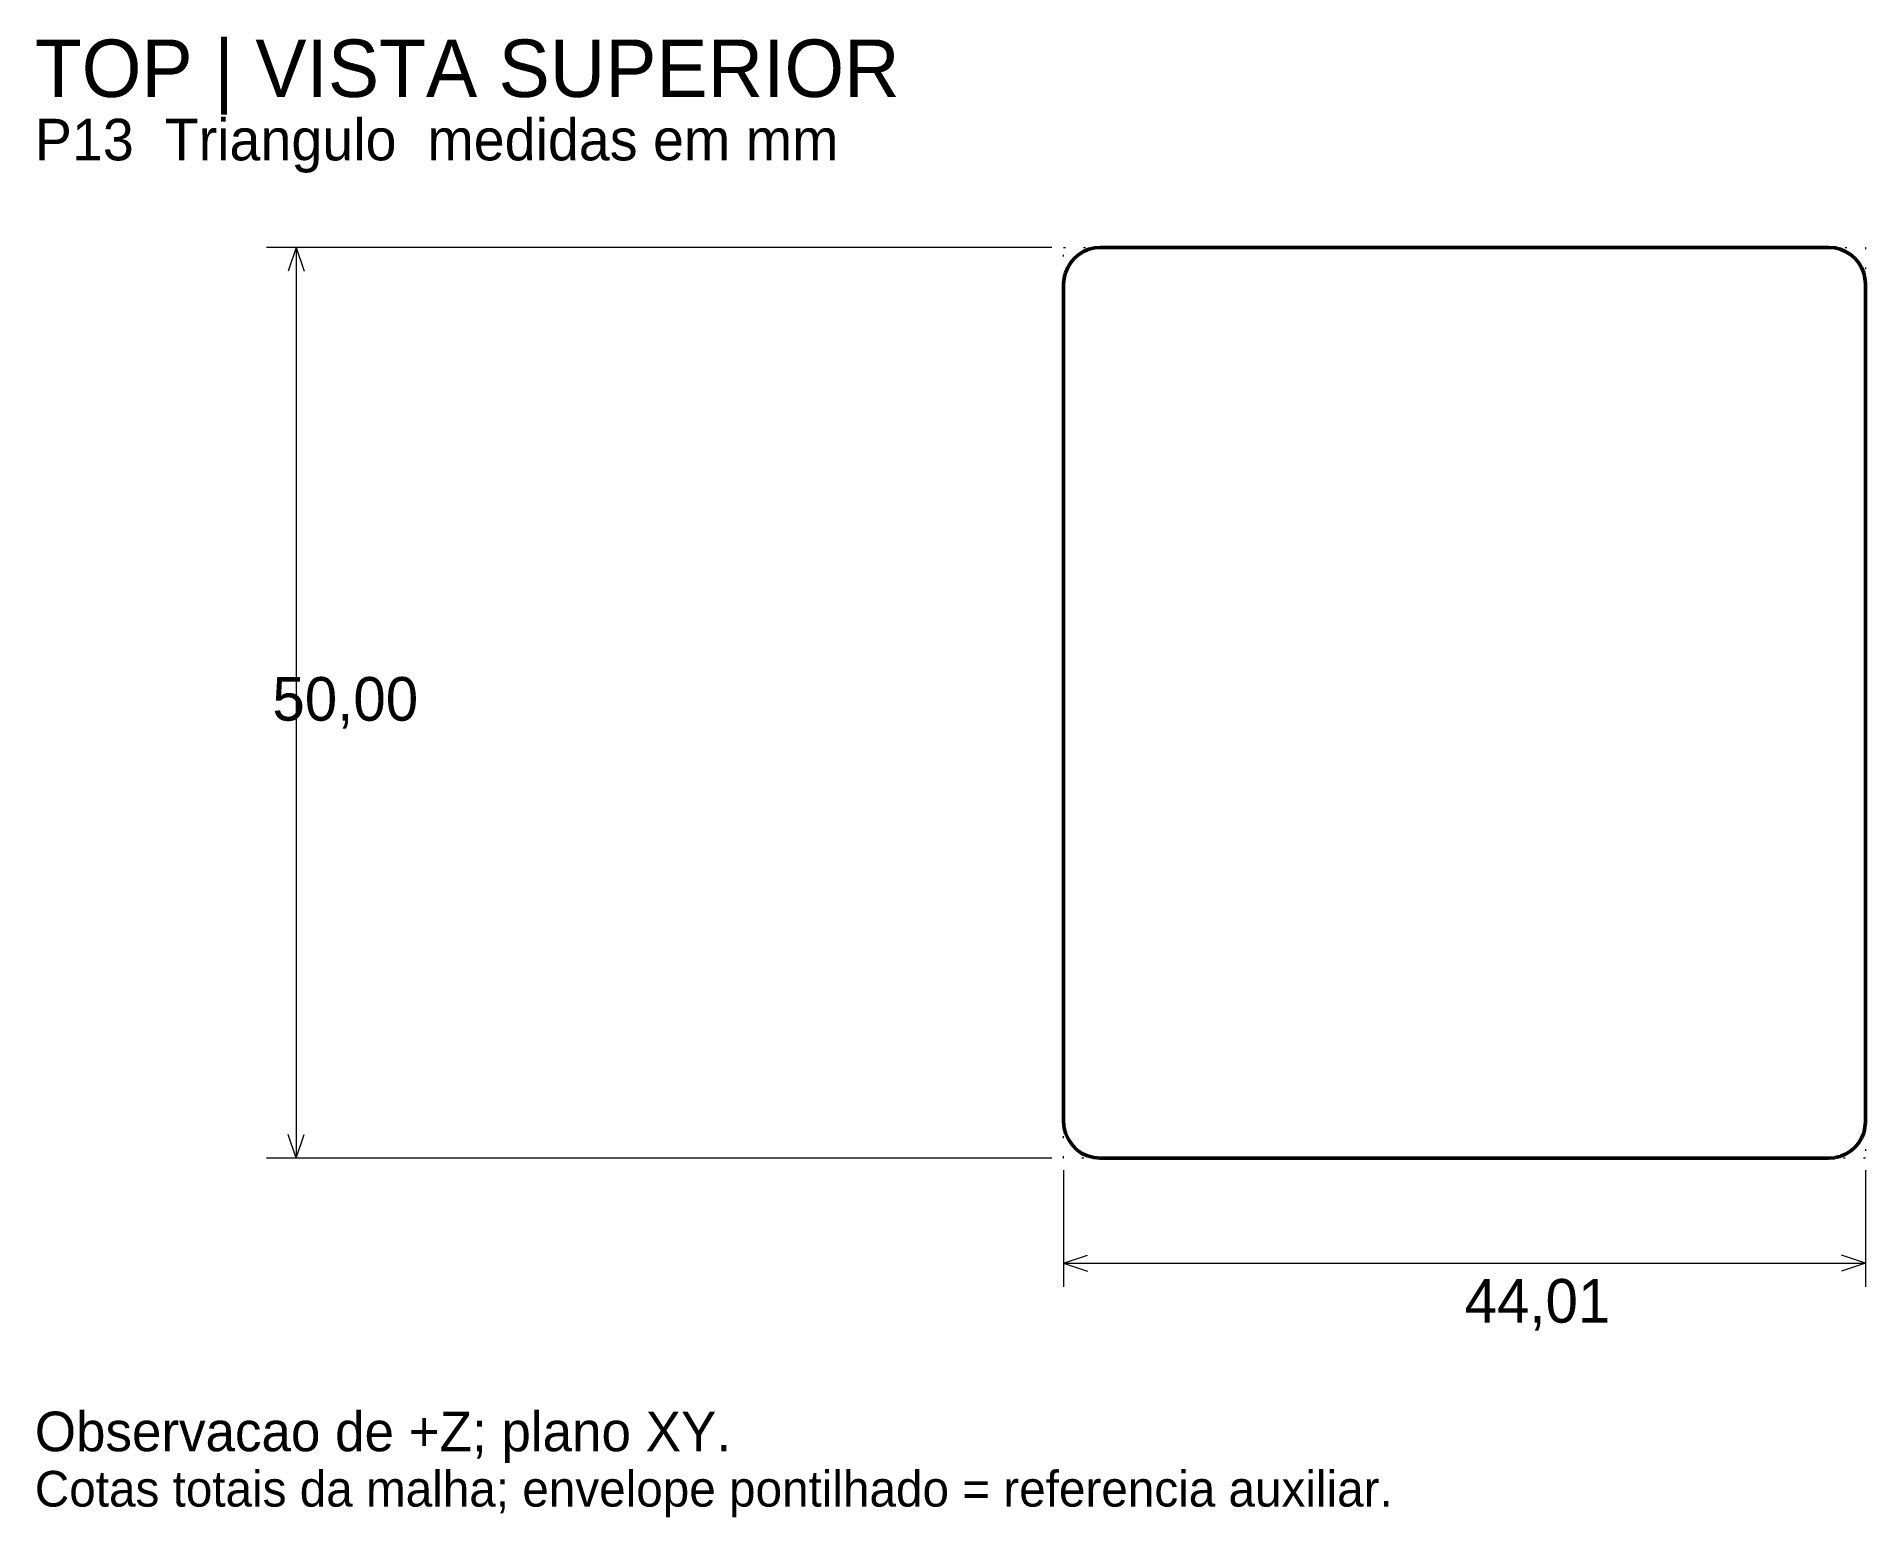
# Model space of a CAD drawing. Header units: millimetres. Extents: x 4 to 105, y 1 to 83.
import ezdxf

# ---------------------------------------------------------------- set-up
doc = ezdxf.new("R2010")
doc.units = ezdxf.units.MM
doc.linetypes.add('DOTTED', pattern=[1, 0, -1])
for name, color, linetype, lineweight in [('REFERENCE', 8, 'DOTTED', 13), ('TEXT', 7, 'CONTINUOUS', 18), ('THIN', 7, 'CONTINUOUS', 18), ('VISIBLE', 7, 'CONTINUOUS', 50)]:
    doc.layers.add(name, color=color, linetype=linetype, lineweight=lineweight)

msp = doc.modelspace()

# ---------------------------------------------------------------- linework, layer by layer
at = {"layer": 'REFERENCE'}
for p, q in [((60.6, 71.2), (104.61, 71.2)), ((60.6, 21.2), (60.6, 71.2)), ((104.61, 71.2), (104.61, 21.2)), ((104.61, 21.2), (60.6, 21.2))]:
    msp.add_line(p, q, dxfattribs=at)
at = {"layer": 'THIN'}
for p, q in [((59.95, 71.2), (16.85, 71.2)), ((18.48, 71.2), (18.04, 69.89)), ((18.48, 71.2), (18.48, 21.2)), ((18.48, 71.2), (18.91, 69.89)), ((18.48, 21.2), (18.04, 22.5)), ((18.48, 21.2), (18.91, 22.5)), ((59.95, 21.2), (16.85, 21.2)), ((60.6, 20.54), (60.6, 14.13)), ((104.61, 20.54), (104.61, 14.13)), ((60.6, 15.43), (61.91, 15.87)), ((60.6, 15.43), (104.61, 15.43)), ((60.6, 15.43), (61.91, 15)), ((104.61, 15.43), (103.31, 15.87)), ((104.61, 15.43), (103.31, 15))]:
    msp.add_line(p, q, dxfattribs=at)
at = {"layer": 'VISIBLE'}
for p, q in [((60.83, 70.1), (60.99, 70.37)), ((60.99, 70.37), (61.19, 70.61)), ((61.19, 70.61), (61.43, 70.81)), ((61.43, 70.81), (61.7, 70.98)), ((61.7, 70.98), (61.99, 71.1)), ((61.99, 71.1), (62.29, 71.17)), ((62.29, 71.17), (62.6, 71.2)), ((62.6, 71.2), (102.61, 71.2)), ((102.61, 71.2), (102.93, 71.17)), ((102.93, 71.17), (103.23, 71.1)), ((102.93, 71.17), (103.23, 71.1)), ((102.96, 71.17), (103.23, 71.1)), ((103.23, 71.1), (103.29, 71.08)), ((103.23, 71.1), (103.51, 70.98)), ((103.23, 71.1), (103.52, 70.98)), ((103.29, 71.08), (103.51, 70.98)), ((103.52, 70.98), (103.6, 70.93)), ((103.52, 70.98), (103.78, 70.81)), ((103.52, 70.98), (103.79, 70.81)), ((103.6, 70.93), (103.78, 70.81)), ((103.79, 70.81), (104.03, 70.61)), ((104.03, 70.61), (104.23, 70.37)), ((104.23, 70.37), (104.4, 70.1)), ((60.6, 69.2), (60.63, 69.51)), ((60.63, 69.51), (60.71, 69.81)), ((60.71, 69.81), (60.83, 70.1)), ((104.4, 70.1), (104.52, 69.81)), ((104.52, 69.81), (104.59, 69.51)), ((104.59, 69.51), (104.61, 69.2)), ((60.6, 23.2), (60.6, 69.2)), ((104.61, 23.2), (104.61, 69.2)), ((60.6, 23.2), (60.64, 22.85)), ((104.59, 22.88), (104.61, 23.2)), ((60.64, 22.85), (60.73, 22.51)), ((60.73, 22.51), (60.88, 22.2)), ((60.88, 22.2), (61.08, 21.91)), ((104.23, 22.02), (104.4, 22.29)), ((104.4, 22.29), (104.52, 22.58)), ((104.52, 22.58), (104.59, 22.88)), ((61.08, 21.91), (61.32, 21.66)), ((61.32, 21.66), (61.61, 21.46)), ((61.61, 21.46), (61.92, 21.32)), ((61.92, 21.32), (62.26, 21.23)), ((62.26, 21.23), (62.6, 21.2)), ((62.6, 21.2), (102.61, 21.2)), ((102.61, 21.2), (102.93, 21.22)), ((102.96, 21.23), (103.23, 21.29)), ((103.23, 21.29), (103.29, 21.32)), ((103.29, 21.32), (103.52, 21.41)), ((103.52, 21.41), (103.79, 21.58)), ((103.78, 21.58), (104.03, 21.78)), ((103.78, 21.58), (103.88, 21.66)), ((103.79, 21.58), (104.03, 21.78)), ((103.88, 21.66), (104.03, 21.78)), ((104.03, 21.78), (104.23, 22.02))]:
    msp.add_line(p, q, dxfattribs=at)

# ---------------------------------------------------------------- texts
at = {"layer": 'TEXT'}
for s, height, p in [('TOP | VISTA SUPERIOR', 3.1522, (4.13, 79.46)), ('P13  Triangulo  medidas em mm', 2.2826, (4.13, 75.98)), ('50,00', 2.391, (17.17, 45.22)), ('44,01', 2.391, (82.61, 12.17)), ('Observacao de +Z; plano XY.', 2.1739, (4.13, 5.11)), ('Cotas totais da malha; envelope pontilhado = referencia auxiliar.', 1.9565, (4.13, 2.07))]:
    msp.add_text(s, height=height, dxfattribs=at).set_placement(p)

doc.saveas('drawing.dxf')
